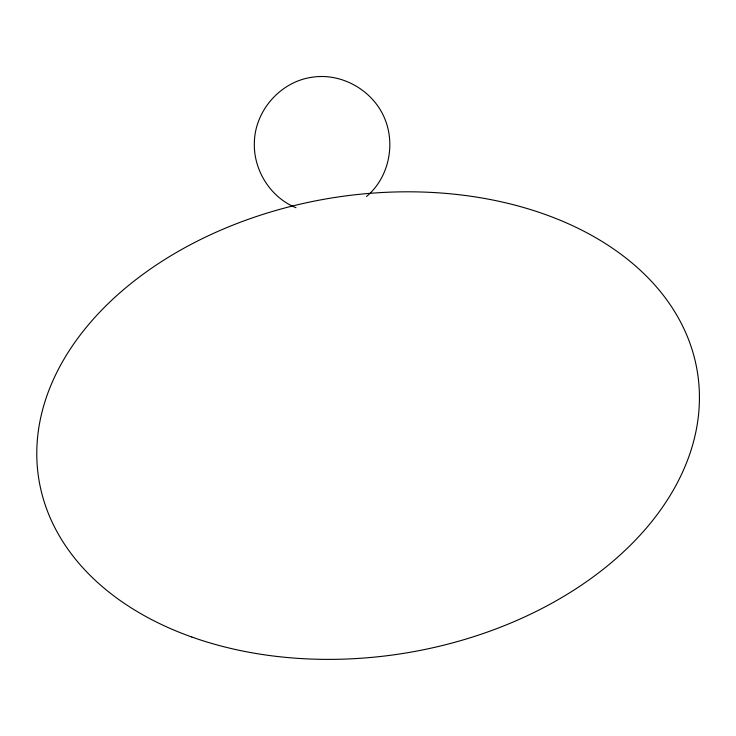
<?xml version="1.0" encoding="UTF-8"?>
<svg xmlns="http://www.w3.org/2000/svg" width="736" height="736" viewBox="0 0 736 736"><rect width="100%" height="100%" fill="white"/><g stroke="black" fill="none" stroke-linecap="round" stroke-linejoin="round"><path stroke-width="1.1" d="M366.537 196.475C387.964 178.544 395.287 146.85 385.646 120.952C374.974 91.503 342.424 72.128 311.392 77.344C280.306 82.009 255.272 110.547 254.38 141.864C253.092 169.538 270.103 197.303 295.992 207.727M191.829 637.017A333.61 230.515 -9.3 0 0 699.2 406.29A333.61 230.515 -9.3 0 0 213.284 233.468A333.61 230.515 -9.3 0 0 191.829 637.017"/></g></svg>
